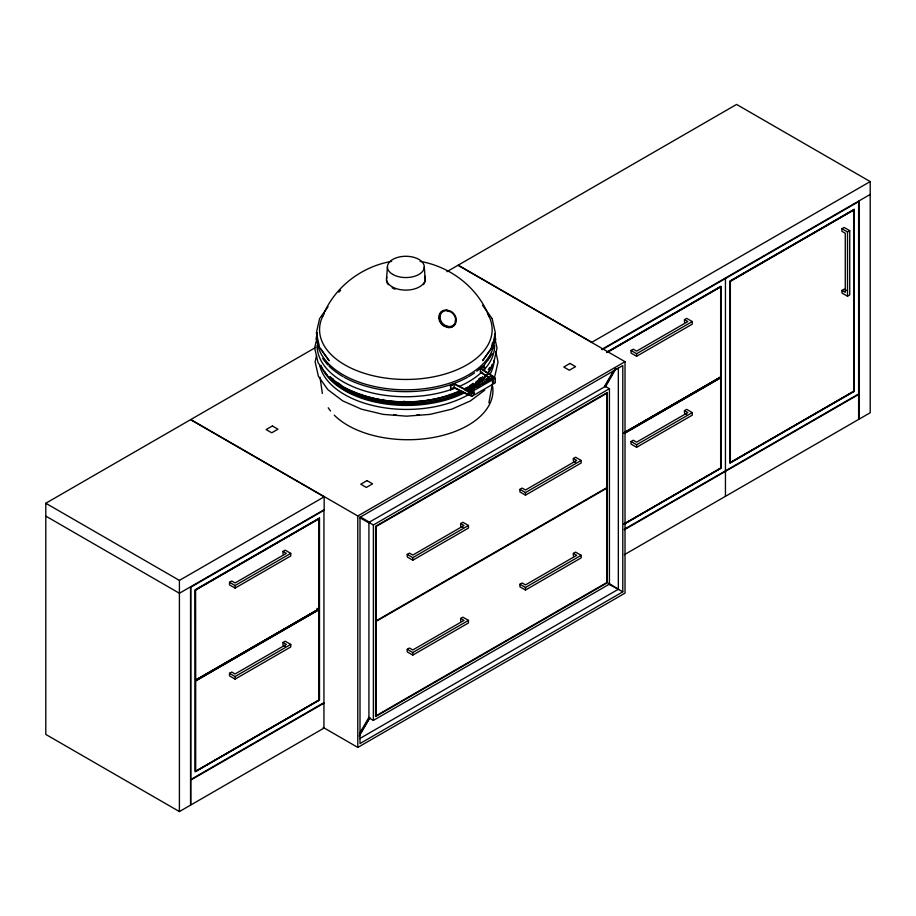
<?xml version="1.0" encoding="UTF-8"?>
<svg xmlns="http://www.w3.org/2000/svg" width="916" height="916" viewBox="0 0 916 916"><rect width="100%" height="100%" fill="white"/><g stroke="black" fill="none" stroke-linecap="round" stroke-linejoin="round"><path stroke-width="1.37" d="M455.71 321.734L455.71 319.512M386.529 278.945L387.422 266.911M492.396 383.976L488.892 402.914M495.774 339.733L494.548 333.882M319.512 318.928L316.375 332.817L319.444 346.729M315.94 339.252L317.463 332.531M314.783 347.507L316.329 340.706M316.524 355.648L315.15 361.889L318.39 376.316L327.848 389.644L342.733 400.887L361.442 409.177L383.22 414.387L406.601 416.173L429.97 414.387L451.76 409.177L470.458 400.887L484.816 390.09M492.499 342.653L490.999 349.236L491.228 348.653M492.27 346.729L495.338 332.817L492.201 318.928M493.827 362.232L497.01 348.069L495.075 339.344M494.8 376.316L498.052 361.889L495.739 351.561M322.501 316.753C333.813 287.613 361.122 266.613 391.659 261.358M359.782 733.155L368.919 717.331L369.812 717.835L359.267 736.109M359.519 734.632L369.812 717.835M613.674 370.556L604.526 386.38L605.419 386.895L615.964 368.633M604.972 386.128L609.426 388.705L609.426 584.133L373.373 720.411L368.919 717.835L368.919 522.406L604.972 386.644L615.529 368.369M319.97 318.001L328.043 306.745M491.4 348.378L482.549 360.709L491.915 347.702M483.625 365.885L492.602 353.381M338.84 292.181L340.66 290.269M469.919 385.682L473.137 383.266M478.484 379.235L480.625 377.621M190.551 586.824L190.551 805.141L179.41 811.565L45.8 734.426L45.8 503.25L190.551 419.688L324.161 496.827L324.161 509.685L179.41 593.259L45.8 516.109M315.722 347.416L190.768 419.551L357.79 515.983L625.021 361.705L625.021 593.133L357.79 747.41L323.153 727.407M446.871 271.697L458 265.274L625.021 361.705M473.893 388.957L469.084 391.727L469.084 395.437L454.084 387.754L450.706 389.701L450.42 385.819L454.187 383.644L469.187 391.327L474.076 388.499M489.213 378.022L480.339 372.251L480.339 368.541C487.243 359.576 483.694 377.976 484.117 366.366M450.42 385.819L454.084 384.044L469.084 391.727M484.415 366.537L481.037 368.484L494.354 377.14L482.32 384.09M450.42 389.529L454.187 387.353M467.858 389.586L491.445 375.972L493.22 376.991L469.622 390.617L467.858 389.586L467.858 391.911M469.919 390.777L493.506 377.163L495.281 378.182L495.281 382.819L471.694 396.433L469.919 395.414L469.919 390.777L471.694 391.808L495.281 378.182M476.526 387.09L493.655 377.197L480.339 368.541M477.499 386.861L479.915 385.476M45.8 503.25L179.41 580.4L324.161 496.827M870.2 181.574L591.839 342.286L458.218 265.148L736.59 104.435L870.2 181.574L870.2 412.75L859.071 419.173L859.071 200.856M601.732 349.431L870.2 194.432M602.144 349.706L858.624 201.635L858.624 393.972L624.346 529.23M606.575 352.294L720.995 286.227L720.995 468.282L623.807 524.399M195.451 589.915L319.26 518.422L319.26 608.945L195.451 680.428L195.451 589.915L195.555 680.233L319.157 608.877L319.157 518.616M606.861 352.385L720.778 286.616L720.778 377.129L624.197 432.89M195.669 590.041L319.043 518.811M607.056 352.534L720.548 287.006M853.723 210.119L730.35 281.349L730.35 462.374M282.964 551.443L285.197 550.161L290.761 553.379L290.761 555.943L235.091 588.095L229.515 584.877L229.515 582.301L231.748 581.019L235.091 582.942L286.307 553.379L282.964 551.443L282.964 554.02M684.481 319.638L686.702 318.356L692.267 321.562L692.267 324.138L636.597 356.278L631.032 353.061L631.032 350.496L633.254 349.214L636.597 351.137L687.813 321.562L684.481 319.638L684.481 322.203M841.941 290.441L845.273 292.376L845.273 233.225L841.941 231.301L841.941 228.725L844.163 227.443L849.727 230.66L849.727 294.941L847.506 296.223L841.941 293.017L841.941 290.441L844.163 289.158L846.395 290.441M229.515 582.301L235.091 585.519L290.761 553.379M631.032 350.496L636.597 353.713L692.267 321.562M841.941 228.725L847.506 231.943L849.727 230.66M360.103 516.796L369.812 522.406L369.366 523.185L359.656 517.574M368.919 522.406L373.373 524.982L609.426 388.705M460.668 523.574L462.901 522.28L468.465 525.498L468.465 528.074L412.795 560.214L407.231 556.997L407.231 554.42L409.452 553.138L412.795 555.073L464.011 525.498L460.668 523.574L460.668 526.139L462.901 527.421M573.359 458.515L575.58 457.233L581.145 460.439L581.145 463.015L525.475 495.155L519.91 491.938L519.91 489.373L522.131 488.079L525.475 490.014L576.691 460.439L573.359 458.515L573.359 461.08L575.58 462.374M195.669 680.038L319.043 608.808M624.323 432.558L720.548 377.003M624.265 432.718L720.663 377.06L720.663 286.811M624.197 433.405L720.778 377.644L720.778 468.156L624.197 523.918M319.157 609.644L195.555 681L195.451 771.455L319.26 699.973L319.26 609.449L195.451 680.943L195.555 771.261L319.157 699.904L319.157 609.644L316.925 608.361M624.265 433.497L720.663 377.839L720.663 468.099L624.265 523.746M407.231 554.42L412.795 557.638L468.465 525.498M519.91 489.373L525.475 492.579L581.145 460.439M282.964 642.471L285.197 641.189L290.761 644.406L290.761 646.971L235.091 679.122L229.515 675.905L229.515 673.329L231.748 672.046L235.091 673.97L286.307 644.406L282.964 642.471L282.964 645.047L285.197 646.33M684.481 410.666L686.702 409.383L692.267 412.589L692.267 415.166L636.597 447.306L631.032 444.088L631.032 441.523L633.254 440.241L636.597 442.165L687.813 412.589L684.481 410.666L684.481 413.242L686.702 414.524M229.515 673.329L235.091 676.546L290.761 644.406M631.032 441.523L636.597 444.741L692.267 412.589M730.235 462.569L853.838 391.212L853.838 209.924M460.668 618.46L462.901 617.166L468.465 620.384L468.465 622.96L412.795 655.1L407.231 651.883L407.231 649.307L409.452 648.024L412.795 649.959L464.011 620.384L460.668 618.46L460.668 621.025M573.359 553.401L575.58 552.119L581.145 555.325L581.145 557.901L525.475 590.041L519.91 586.824L519.91 584.259L522.131 582.965L525.475 584.9L576.691 555.325L573.359 553.401L573.359 555.966M624.346 529.746L858.624 394.487L858.624 419.436L624.346 554.695M407.231 649.307L412.795 652.524L468.465 620.384M519.91 584.259L525.475 587.465L581.145 555.325M359.713 738.582L618.334 589.274L622.788 591.839L622.788 365.553L360.011 517.265L360.011 743.552L622.788 591.839M343.924 387.296C379.396 405.467 423.604 407.082 460.015 390.731M465.191 388.441L467.778 387.296M446.195 310.352L448.405 310.776M420.055 261.358C450.592 266.613 477.9 287.613 489.201 316.753M469.187 395.036L455.435 387.983A88.772 51.25 0 0 1 364.167 390.766A88.772 51.25 0 0 1 317.085 345.515M467.858 394.224L469.622 395.243L469.622 390.617M608.625 583.149L618.781 589.526L608.178 583.916M481.037 372.182L487.701 376.51M330.012 376.82L333.218 379.235M337.5 382.464L341.783 385.682M482.526 305.28L492.018 318.447M320.314 348.378L329.165 360.709L319.798 347.702M327.172 375.388L318.092 362.736L314.783 348.618M322.34 393.468L320.005 377.174M424.291 266.911L425.184 278.945M847.506 231.943L847.506 296.223M725.449 278.521L725.449 470.858M725.449 471.374L725.449 496.312M636.597 353.713L636.597 356.278M636.597 444.741L636.597 447.306M618.334 367.774L618.334 589.274M525.475 492.579L525.475 495.155M525.475 587.465L525.475 590.041M471.694 391.808L471.694 396.433M454.084 384.044L454.084 387.754M450.706 385.991L450.706 389.701M449.642 394.407L449.642 395.323M428.528 399.456L428.528 400.384M412.795 557.638L412.795 560.214M412.795 652.524L412.795 655.1M404.162 401.059L404.162 403.887M383.186 399.456L383.186 400.384M373.373 524.982L373.373 720.411M362.072 394.407L362.072 395.323M357.79 515.983L357.79 747.41M235.091 585.519L235.091 588.095M235.091 676.546L235.091 679.122M179.41 580.4L179.41 811.565M492.545 385.957A85.028 49.098 0 0 1 433.795 437.39A85.028 49.098 0 0 1 334.271 415.188M330.539 411.009A85.028 49.098 0 0 1 328.226 407.792M455.137 323.772A9.687 7.866 49.1 0 1 448.393 327.665L444.042 326.245A9.194 7.465 49.1 0 1 438.879 318.505L439.451 314.245A9.687 7.866 49.1 0 1 444.054 310.524M494.629 338.565A88.772 51.25 0 0 1 405.857 389.815A88.772 51.25 0 0 1 317.085 338.565M487.404 313.364A86.287 49.819 0 0 1 405.857 379.464A86.287 49.819 0 0 1 324.298 313.364M425.264 279.884A19.408 11.198 0 0 1 423.444 284.624M395.082 289.204A19.408 11.198 0 0 1 392.14 287.807M388.27 284.624A19.408 11.198 0 0 1 387.113 282.792M386.747 281.83A19.408 11.198 0 0 1 386.449 279.884M489.751 357.171A88.772 51.25 0 0 1 487.461 360.595M481.827 366.927A88.772 51.25 0 0 1 476.824 371.209M474.614 372.846A88.772 51.25 0 0 1 468.626 376.659M467.526 377.278A88.772 51.25 0 0 1 344.187 377.278M343.088 376.659A88.772 51.25 0 0 1 328.981 366.045M327.951 364.992A88.772 51.25 0 0 1 322.672 358.328M494.629 345.515A88.772 51.25 0 0 1 484.747 369.011M481.827 372.022A88.772 51.25 0 0 1 459.271 386.449M489.751 367.362A88.772 51.25 0 0 1 488.274 369.663M480.9 377.999A88.772 51.25 0 0 1 475.736 382.224M473.457 383.827A88.772 51.25 0 0 1 465.271 388.693M460.508 390.995A88.772 51.25 0 0 1 329.886 377.117M424.532 276.06A19.328 11.164 0 0 1 406.693 290.097A19.328 11.164 0 0 1 386.815 277.01M490.896 379.751A1.237 0.721 -60 0 1 491.537 379.476M492.258 364.465A87.581 50.563 0 0 1 487.907 372.72M486.259 374.942A87.581 50.563 0 0 1 466.187 390.983M463.736 392.254A87.581 50.563 0 0 1 324.539 371.598M492.705 364.087A87.581 50.563 0 0 1 475.53 386.048M464.973 392.552A87.581 50.563 0 0 1 320.932 365.381M494.148 360.194A87.581 50.563 0 0 1 490.026 374.255M488.663 376.533A87.581 50.563 0 0 1 486.259 379.888M468.523 394.624A87.581 50.563 0 0 1 378.445 406.75A87.581 50.563 0 0 1 319.764 365.473M419.459 414.914A87.581 50.563 0 0 1 416.597 415.131M396.594 415.131A87.581 50.563 0 0 1 393.743 414.914M482.755 376.613A85.692 49.475 0 0 1 464.893 390.193M462.511 391.418A85.692 49.475 0 0 1 340.97 385.739M338.611 384.044A85.692 49.475 0 0 1 332.382 378.674M474.58 384.972A85.692 49.475 0 0 1 469.759 388.292M439.417 315.883L439.417 318.104A9.194 7.465 49.1 0 0 444.581 325.856L448.943 327.264A9.687 7.866 49.1 0 0 455.676 323.371L456.26 319.111A9.194 7.465 49.1 0 0 451.096 311.371L446.733 309.952A9.687 7.866 49.1 0 0 440.001 313.845L439.417 315.883M440.104 316.1L440.092 318.15A8.45 6.859 49.1 0 0 444.844 325.272L448.851 326.565A8.908 7.225 49.1 0 0 455.046 322.982L455.573 319.077A8.45 6.859 49.1 0 0 450.832 311.955L446.825 310.65A8.908 7.225 49.1 0 0 440.63 314.234L440.104 316.1M472.988 393.136L473.377 393.949A1.237 0.721 -60 0 0 474.213 393.468L474.213 391.853A1.237 0.721 -60 0 0 473.377 392.346L472.988 393.136M492.361 381.949L492.751 382.762A1.237 0.721 -60 0 0 493.598 382.27L493.598 380.667A1.237 0.721 -60 0 0 492.751 381.159L492.361 381.949M272.373 425.986L266.132 429.581L271.709 432.799L277.937 429.203L272.373 425.986M367.018 480.625L360.778 484.22L366.354 487.438L372.583 483.843L367.018 480.625M570.015 363.423L563.775 367.03L569.34 370.247L575.58 366.64L570.015 363.423M323.943 510.327L190.768 587.213L190.768 779.55L323.943 702.664L323.943 510.327M319.489 518.044L195.222 589.778L195.222 771.833L319.489 700.099L319.489 518.044M854.17 209.34L729.903 281.086L729.903 463.141L854.17 391.407L854.17 209.34M853.941 209.73L730.132 281.212L730.132 462.763L853.941 391.269L853.941 209.73M607.205 392.552L375.606 526.265L375.606 716.552L607.205 582.839L607.205 392.552M606.758 393.33L376.052 526.528L376.052 620.899L606.758 487.701L606.758 393.33M606.758 488.217L376.052 621.414L376.052 715.785L606.758 582.587L606.758 488.217M323.943 703.179L190.768 780.066L190.768 805.015L323.943 728.128L323.943 703.179M392.827 274.445A18.435 10.637 0 0 0 423.661 269.67A18.435 10.637 0 0 0 401.082 256.64A18.435 10.637 0 0 0 392.827 274.445"/></g></svg>
